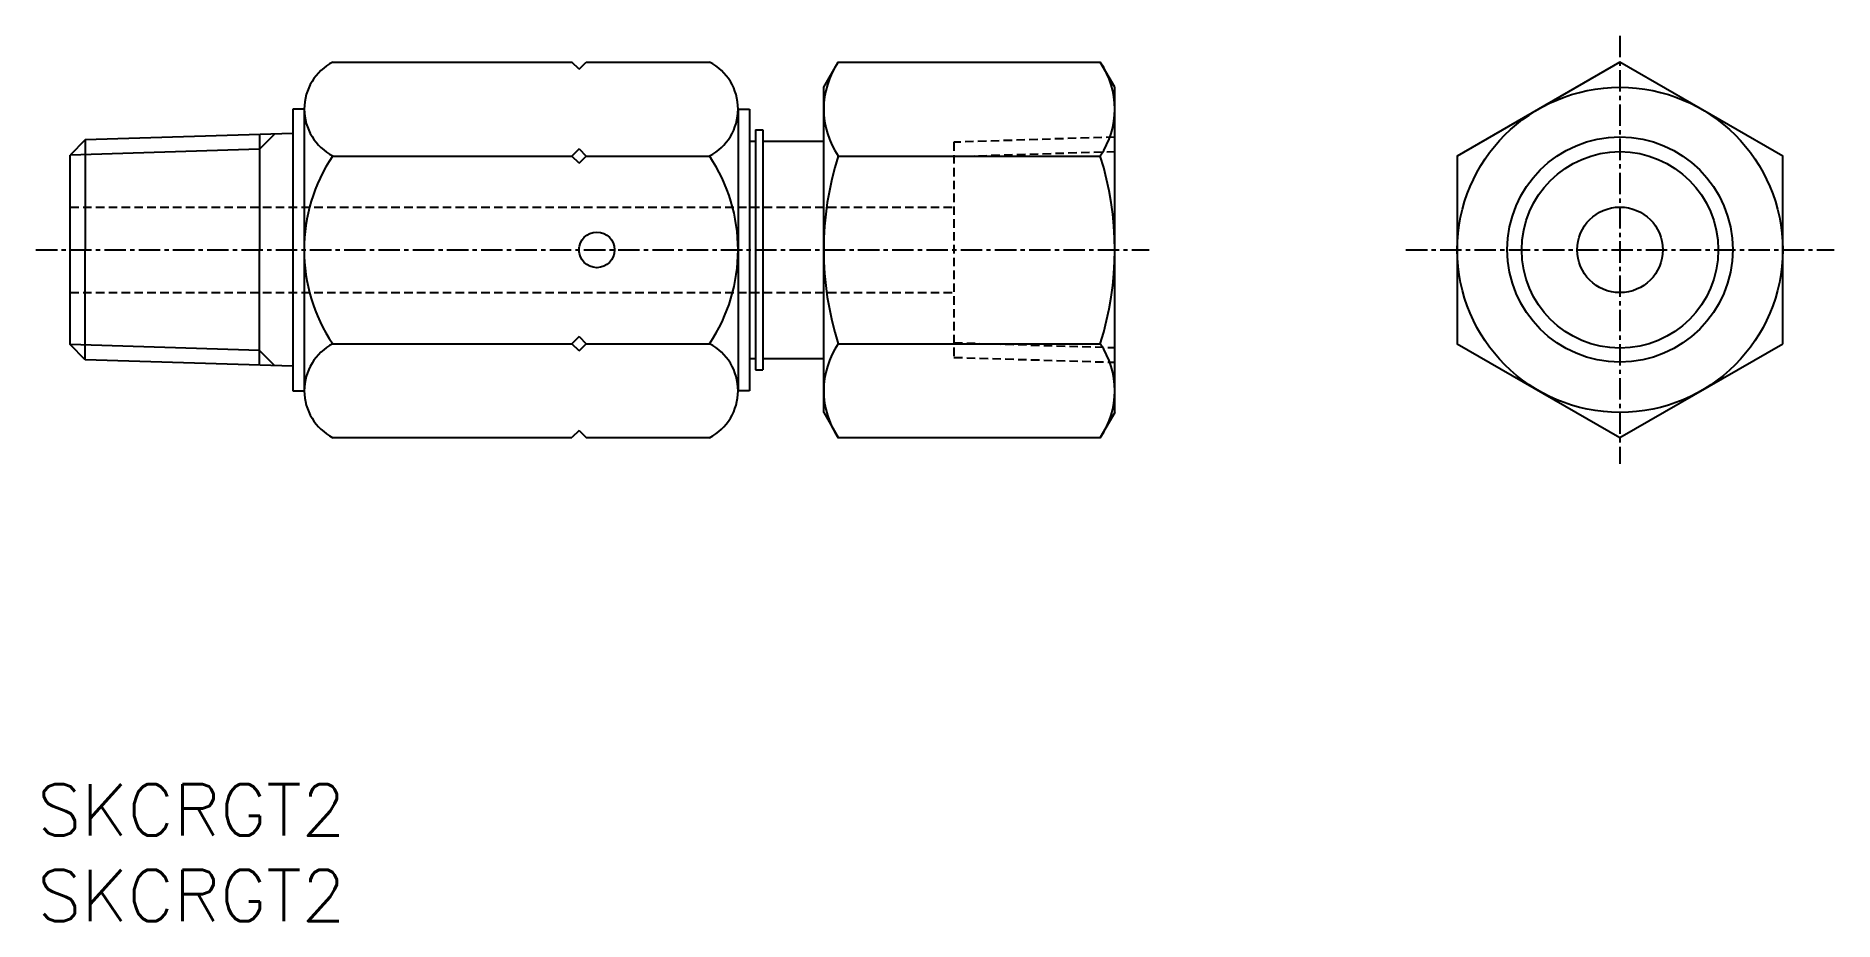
# Model space of a CAD drawing. Extents: x 87 to 192, y 76 to 127.
import ezdxf
from ezdxf.enums import TextEntityAlignment as Align

# ---------------------------------------------------------------- set-up
doc = ezdxf.new("R2010")
doc.units = 0
doc.linetypes.add('CENTER', pattern=[2, 1.25, -0.25, 0.25, -0.25])
doc.linetypes.add('DASHED', pattern=[0.75, 0.5, -0.25])
doc.layers.get('0').update_dxf_attribs({"linetype": 'CONTINUOUS'})
doc.layers.add('CENTER', color=1, linetype='CENTER')
doc.styles.get("Standard").update_dxf_attribs({"font": 'txt.shx', "bigfont": 'extfont.shx'})

msp = doc.modelspace()

# ---------------------------------------------------------------- linework, layer by layer
at = {"color": 7}
for p, q in [((103.95, 125.95), (117.92, 125.95)), ((118.34, 125.54), (117.92, 125.95)), ((118.34, 125.54), (118.75, 125.95)), ((118.75, 125.95), (125.95, 125.95)), ((102.29, 123.21), (101.62, 123.21)), ((101.62, 123.21), (101.62, 106.75)), ((102.29, 123.21), (102.29, 106.75)), ((127.62, 123.21), (128.29, 123.21)), ((127.62, 123.21), (127.62, 106.75)), ((128.29, 123.21), (128.29, 106.75)), ((128.64, 121.99), (129.07, 121.99)), ((128.64, 121.99), (128.64, 107.97)), ((129.07, 121.99), (129.07, 107.97)), ((89.5, 121.4), (88.62, 120.51)), ((101.62, 121.78), (89.5, 121.4)), ((89.5, 121.4), (89.5, 114.98)), ((99.67, 121.72), (99.67, 114.98)), ((118.34, 120.88), (117.92, 120.46)), ((118.34, 120.88), (118.75, 120.46)), ((128.29, 121.33), (128.64, 121.33)), ((129.07, 121.33), (132.62, 121.33)), ((88.62, 109.45), (88.62, 120.51)), ((103.95, 120.46), (117.92, 120.46)), ((118.34, 120.05), (117.92, 120.46)), ((118.34, 120.05), (118.75, 120.46)), ((118.75, 120.46), (125.95, 120.46)), ((89.5, 108.56), (89.5, 114.98)), ((99.67, 108.24), (99.67, 114.98)), ((89.5, 108.56), (88.62, 109.45)), ((103.95, 109.49), (117.92, 109.49)), ((118.34, 109.91), (117.92, 109.49)), ((118.34, 109.08), (117.92, 109.49)), ((118.34, 109.91), (118.75, 109.49)), ((118.34, 109.08), (118.75, 109.49)), ((118.75, 109.49), (125.95, 109.49)), ((101.62, 108.18), (89.5, 108.56)), ((128.29, 108.63), (128.64, 108.63)), ((129.07, 108.63), (132.62, 108.63)), ((128.64, 107.97), (129.07, 107.97)), ((101.62, 106.75), (102.29, 106.75)), ((128.29, 106.75), (127.62, 106.75)), ((103.95, 104.01), (117.92, 104.01)), ((118.34, 104.42), (117.92, 104.01)), ((118.34, 104.42), (118.75, 104.01)), ((118.75, 104.01), (125.95, 104.01))]:
    msp.add_line(p, q, dxfattribs=at)
at = {"color": 7, "linetype": 'CONTINUOUS'}
for p, q in [((132.62, 124.48), (133.47, 125.95)), ((133.47, 125.95), (148.77, 125.95)), ((149.62, 124.48), (148.77, 125.95)), ((132.62, 105.48), (132.62, 124.48)), ((149.62, 105.48), (149.62, 124.48)), ((183.87, 123.21), (183.87, 123.21)), ((186.24, 121.84), (186.24, 121.84)), ((133.47, 120.46), (148.77, 120.46)), ((133.47, 109.49), (148.77, 109.49)), ((132.62, 105.48), (133.47, 104.01)), ((149.62, 105.48), (148.77, 104.01)), ((133.47, 104.01), (148.77, 104.01))]:
    msp.add_line(p, q, dxfattribs=at)
at = {"color": 3}
for p, q in [((99.67, 120.86), (88.62, 120.51)), ((100.55, 121.74), (99.67, 120.86)), ((99.67, 109.1), (88.62, 109.45)), ((100.55, 108.22), (99.67, 109.1))]:
    msp.add_line(p, q, dxfattribs=at)
at = {"color": 3, "linetype": 'DASHED'}
for p, q in [((149.62, 121.57), (140.22, 121.27)), ((140.22, 121.27), (140.22, 108.7)), ((149.65, 120.71), (140.22, 120.42)), ((88.62, 117.48), (140.22, 117.48)), ((88.62, 112.48), (140.22, 112.48)), ((140.22, 109.56), (149.65, 109.27)), ((140.22, 108.7), (149.62, 108.41))]:
    msp.add_line(p, q, dxfattribs=at)
at = {"color": 7, "linetype": 'CONTINUOUS'}
msp.add_lwpolyline([(188.62, 109.49), (188.62, 120.46), (179.12, 125.95), (169.62, 120.46), (169.62, 109.49), (179.12, 104.01)], close=True, dxfattribs=at)
for radius in [9.5, 5.74, 2.5]:
    msp.add_circle((179.12, 114.98), radius, dxfattribs=at)
at = {"color": 3, "linetype": 'CONTINUOUS'}
msp.add_circle((179.12, 115), 6.58, dxfattribs=at)
at = {"color": 7}
msp.add_circle((119.37, 114.98), 1.04, dxfattribs=at)
for centre, radius, start, end in [((105.38, 123.21), 3.09, 117.4231, 242.5769), ((124.53, 123.21), 3.09, 297.4231, 62.5769), ((112.14, 114.98), 9.86, 146.1954, 213.8046), ((117.76, 114.98), 9.86, 326.1954, 33.8046), ((105.38, 106.75), 3.09, 117.4231, 242.5769), ((124.53, 106.75), 3.09, 297.4231, 62.5769)]:
    msp.add_arc(centre, radius, start, end, dxfattribs=at)
at = {"color": 7, "linetype": 'CONTINUOUS'}
for centre, radius, start, end in [((137.48, 123.21), 4.86, 145.6158, 214.3842), ((144.76, 123.21), 4.86, 325.6158, 34.3842), ((150.77, 114.98), 18.15, 162.412, 197.588), ((131.47, 114.98), 18.15, 342.412, 17.588), ((137.48, 106.75), 4.86, 145.6158, 214.3842), ((144.76, 106.75), 4.86, 325.6158, 34.3842)]:
    msp.add_arc(centre, radius, start, end, dxfattribs=at)
at = {"layer": 'CENTER', "color": 1, "linetype": 'CENTER'}
for p, q in [((179.12, 127.48), (179.12, 102.48)), ((86.62, 114.98), (151.62, 114.98)), ((166.62, 114.98), (191.62, 114.98))]:
    msp.add_line(p, q, dxfattribs=at)

# ---------------------------------------------------------------- texts
at = {"color": 7, "linetype": 'CONTINUOUS'}
for p in [(86.7, 82.26), (86.7, 77.26)]:
    msp.add_text('SKCRGT2', height=3, dxfattribs=at).set_placement(p, align=Align.MIDDLE_LEFT)

doc.saveas('drawing.dxf')
